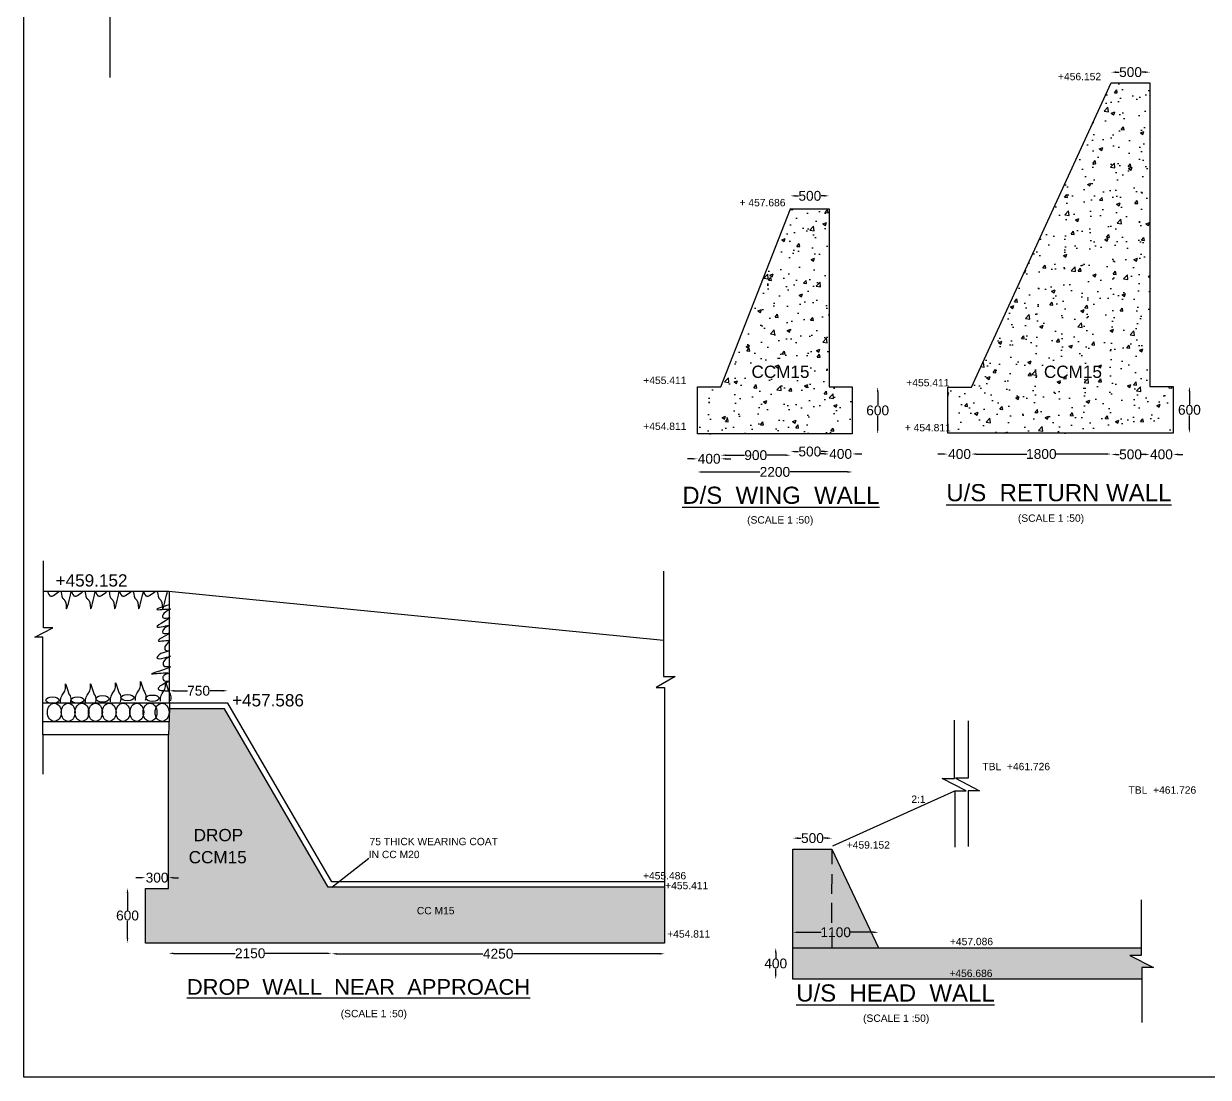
# Model space of a CAD drawing. Header units: inches. Extents: x 2054 to 2706, y -111 to 346.
# Drawn here: x 2054.5 to 2296.1, y -111.4 to 103.5 of the extents above; entities that cross this region are included whole.
import ezdxf

# ---------------------------------------------------------------- set-up
doc = ezdxf.new("R2010")
doc.units = ezdxf.units.IN
doc.header["$MEASUREMENT"] = 0
for name, color, linetype in [('DIMENSIONS', 7, 'Continuous'), ('DRAWING', 2, 'Continuous'), ('TEXT', 1, 'Continuous')]:
    doc.layers.add(name, color=color, linetype=linetype)
doc.styles.get("Standard").update_dxf_attribs({"font": 'arial.ttf', "height": 2})
doc.dimstyles.get("Standard").update_dxf_attribs({"dimtxt": 2, "dimasz": 1, "dimexe": 0.18, "dimexo": 0.0625, "dimgap": 0.09, "dimtad": 0, "dimtih": 1, "dimtoh": 1, "dimdec": 4, "dimzin": 0, "dimdsep": 46, "dimtxsty": 'Standard', "dimcen": 0.09, "dimse1": 1, "dimse2": 1, "dimadec": 0, "dimazin": 0, "dimtfac": 1, "dimtdec": 4, "dimtofl": 0, "dimtmove": 0, "dimatfit": 3, "dimfxl": 1, "dimtolj": 1, "dimtzin": 0, "dimarcsym": 0})
pattern_1 = [(50, (0, 0), (7.172602, -0.627521), [0.75, -8.25]), (355, (0, 0), (-1.387513, 7.521921), [0.6, -6.6]), (100.4514, (0.598, -0.052), (5.785094, 6.894395), [0.637402, -7.01142]), (46.1842, (0, 2), (10.67241, -1.65519), [1.125, -12.375]), (96.6356, (0.889, 1.862), (9.346627, 9.74118), [0.956103, -10.51713]), (351.1842, (0, 2), (9.34662, 9.741186), [0.9, -9.9]), (21, (1, 1.5), (5.96907, -4.026189), [0.75, -8.25]), (326, (1, 1.5), (2.433153, 7.2515), [0.6, -6.6]), (71.4514, (1.4974, 1.1645), (8.402226, 3.225305), [0.637402, -7.01142]), (37.5, (0, 0), (0.1215986, 3.3289385), [0, -6.52, 0, -6.7, 0, -6.625]), (7.5, (0, 0), (2.6306954, 3.944117), [0, -3.82, 0, -6.37, 0, -2.525]), (327.5, (-2.23, 0), (5.3382244, -0.2255487), [0, -2.5, 0, -7.8, 0, -10.35]), (317.5, (-3.23, 0), (5.831862, 1.00105), [0, -3.25, 0, -5.18, 0, -7.35])]

# ---------------------------------------------------------------- blocks, each defined once
blk = doc.blocks.new('*D52')
at = {"layer": 'Defpoints', "color": 0, "transparency": 16777216}
for p in [(2223.47, 29.42), (2223.47, 19.83), (2228.69, 19.83)]:
    blk.add_point(p, dxfattribs=at)
at = {"layer": 'DIMENSIONS', "color": 0, "lineweight": -2, "transparency": 16777216}
for p, q in [((2228.69, 28.42), (2228.69, 25.74)), ((2228.69, 20.83), (2228.69, 23.51))]:
    blk.add_line(p, q, dxfattribs=at)
at = {"layer": 'DIMENSIONS', "color": 0, "transparency": 16777216}
for points in [[(2228.53, 28.42), (2228.86, 28.42), (2228.69, 29.42)], [(2228.53, 20.83), (2228.86, 20.83), (2228.69, 19.83)]]:
    blk.add_solid(points, dxfattribs=at)
at = {"layer": 'DIMENSIONS', "color": 0, "transparency": 16777216, "insert": (2228.69, 24.63), "char_height": 2, "attachment_point": 5}
blk.add_mtext('\\A1;600', dxfattribs=at)
blk = doc.blocks.new('*D53')
at = {"layer": 'Defpoints', "color": 0, "transparency": 16777216}
for p in [(2196.71, 29.45), (2191.91, 19.83), (2196.71, 14.76)]:
    blk.add_point(p, dxfattribs=at)
at = {"layer": 'DIMENSIONS', "color": 0, "lineweight": -2, "transparency": 16777216}
for p, q in [((2190.91, 14.76), (2189.91, 14.76)), ((2197.71, 14.76), (2198.71, 14.76))]:
    blk.add_line(p, q, dxfattribs=at)
at = {"layer": 'DIMENSIONS', "color": 0, "transparency": 16777216}
for points in [[(2190.91, 14.93), (2190.91, 14.59), (2191.91, 14.76)], [(2197.71, 14.93), (2197.71, 14.59), (2196.71, 14.76)]]:
    blk.add_solid(points, dxfattribs=at)
at = {"layer": 'DIMENSIONS', "color": 0, "transparency": 16777216, "insert": (2194.31, 14.76), "char_height": 2, "attachment_point": 5}
blk.add_mtext('\\A1;400', dxfattribs=at)
blk = doc.blocks.new('*D54')
at = {"layer": 'Defpoints', "color": 0, "transparency": 16777216}
for p in [(2218.79, 68.38), (2210.91, 65.73), (2218.79, 65.73)]:
    blk.add_point(p, dxfattribs=at)
at = {"layer": 'DIMENSIONS', "color": 0, "lineweight": -2, "transparency": 16777216}
for p, q in [((2211.91, 68.38), (2212.56, 68.38)), ((2217.79, 68.38), (2217.15, 68.38))]:
    blk.add_line(p, q, dxfattribs=at)
at = {"layer": 'DIMENSIONS', "color": 0, "transparency": 16777216}
for points in [[(2211.91, 68.55), (2211.91, 68.22), (2210.91, 68.38)], [(2217.79, 68.55), (2217.79, 68.22), (2218.79, 68.38)]]:
    blk.add_solid(points, dxfattribs=at)
at = {"layer": 'DIMENSIONS', "color": 0, "transparency": 16777216, "insert": (2214.85, 68.38), "char_height": 2, "attachment_point": 5}
blk.add_mtext('\\A1;500', dxfattribs=at)
blk = doc.blocks.new('*D55')
at = {"layer": 'Defpoints', "color": 0, "transparency": 16777216}
for p in [(2210.91, 65.79), (2196.71, 19.83), (2210.91, 15.5)]:
    blk.add_point(p, dxfattribs=at)
at = {"layer": 'DIMENSIONS', "color": 0, "lineweight": -2, "transparency": 16777216}
for p, q in [((2197.71, 15.5), (2201.52, 15.5)), ((2209.91, 15.5), (2206.11, 15.5))]:
    blk.add_line(p, q, dxfattribs=at)
at = {"layer": 'DIMENSIONS', "color": 0, "transparency": 16777216}
for points in [[(2197.71, 15.67), (2197.71, 15.34), (2196.71, 15.5)], [(2209.91, 15.67), (2209.91, 15.34), (2210.91, 15.5)]]:
    blk.add_solid(points, dxfattribs=at)
at = {"layer": 'DIMENSIONS', "color": 0, "transparency": 16777216, "insert": (2203.81, 15.5), "char_height": 2, "attachment_point": 5}
blk.add_mtext('\\A1;900', dxfattribs=at)
blk = doc.blocks.new('*D56')
at = {"layer": 'Defpoints', "color": 0, "transparency": 16777216}
for p in [(2218.79, 29.42), (2210.91, 19.83), (2218.79, 16.24)]:
    blk.add_point(p, dxfattribs=at)
at = {"layer": 'DIMENSIONS', "color": 0, "lineweight": -2, "transparency": 16777216}
for p, q in [((2211.91, 16.24), (2212.56, 16.24)), ((2217.79, 16.24), (2217.15, 16.24))]:
    blk.add_line(p, q, dxfattribs=at)
at = {"layer": 'DIMENSIONS', "color": 0, "transparency": 16777216}
for points in [[(2211.91, 16.4), (2211.91, 16.07), (2210.91, 16.24)], [(2217.79, 16.4), (2217.79, 16.07), (2218.79, 16.24)]]:
    blk.add_solid(points, dxfattribs=at)
at = {"layer": 'DIMENSIONS', "color": 0, "transparency": 16777216, "insert": (2214.85, 16.24), "char_height": 2, "attachment_point": 5}
blk.add_mtext('\\A1;500', dxfattribs=at)
blk = doc.blocks.new('*D57')
at = {"layer": 'Defpoints', "color": 0, "transparency": 16777216}
for p in [(2218.79, 29.36), (2223.47, 29.42), (2223.47, 15.75)]:
    blk.add_point(p, dxfattribs=at)
at = {"layer": 'DIMENSIONS', "color": 0, "lineweight": -2, "transparency": 16777216}
for p, q in [((2217.79, 15.75), (2216.79, 15.75)), ((2224.47, 15.75), (2225.47, 15.75))]:
    blk.add_line(p, q, dxfattribs=at)
at = {"layer": 'DIMENSIONS', "color": 0, "transparency": 16777216}
for points in [[(2217.79, 15.92), (2217.79, 15.59), (2218.79, 15.75)], [(2224.47, 15.92), (2224.47, 15.59), (2223.47, 15.75)]]:
    blk.add_solid(points, dxfattribs=at)
at = {"layer": 'DIMENSIONS', "color": 0, "transparency": 16777216, "insert": (2221.13, 15.75), "char_height": 2, "attachment_point": 5}
blk.add_mtext('\\A1;400', dxfattribs=at)
blk = doc.blocks.new('*D58')
at = {"layer": 'Defpoints', "color": 0, "transparency": 16777216}
for p in [(2191.91, 19.83), (2223.53, 19.83), (2223.53, 12.08)]:
    blk.add_point(p, dxfattribs=at)
at = {"layer": 'DIMENSIONS', "color": 0, "lineweight": -2, "transparency": 16777216}
for p, q in [((2192.91, 12.08), (2204.63, 12.08)), ((2222.53, 12.08), (2210.81, 12.08))]:
    blk.add_line(p, q, dxfattribs=at)
at = {"layer": 'DIMENSIONS', "color": 0, "transparency": 16777216}
for points in [[(2192.91, 12.25), (2192.91, 11.91), (2191.91, 12.08)], [(2222.53, 12.25), (2222.53, 11.91), (2223.53, 12.08)]]:
    blk.add_solid(points, dxfattribs=at)
at = {"layer": 'DIMENSIONS', "color": 0, "transparency": 16777216, "insert": (2207.72, 12.08), "char_height": 2, "attachment_point": 5}
blk.add_mtext('\\A1;2200', dxfattribs=at)
blk = doc.blocks.new('*D59')
at = {"layer": 'Defpoints', "color": 0, "transparency": 16777216}
for p in [(2284.23, 93.61), (2276.34, 91.42), (2284.23, 91.42)]:
    blk.add_point(p, dxfattribs=at)
at = {"layer": 'DIMENSIONS', "color": 0, "lineweight": -2, "transparency": 16777216}
for p, q in [((2277.34, 93.61), (2277.99, 93.61)), ((2283.23, 93.61), (2282.58, 93.61))]:
    blk.add_line(p, q, dxfattribs=at)
at = {"layer": 'DIMENSIONS', "color": 0, "transparency": 16777216}
for points in [[(2277.34, 93.78), (2277.34, 93.44), (2276.34, 93.61)], [(2283.23, 93.78), (2283.23, 93.44), (2284.23, 93.61)]]:
    blk.add_solid(points, dxfattribs=at)
at = {"layer": 'DIMENSIONS', "color": 0, "transparency": 16777216, "insert": (2280.28, 93.61), "char_height": 2, "attachment_point": 5}
blk.add_mtext('\\A1;500', dxfattribs=at)
blk = doc.blocks.new('*D60')
at = {"layer": 'Defpoints', "color": 0, "transparency": 16777216}
for p in [(2247.81, 29.41), (2242.99, 19.99), (2247.81, 15.73)]:
    blk.add_point(p, dxfattribs=at)
at = {"layer": 'DIMENSIONS', "color": 0, "lineweight": -2, "transparency": 16777216}
for p, q in [((2241.99, 15.73), (2240.99, 15.73)), ((2248.81, 15.73), (2249.81, 15.73))]:
    blk.add_line(p, q, dxfattribs=at)
at = {"layer": 'DIMENSIONS', "color": 0, "transparency": 16777216}
for points in [[(2241.99, 15.9), (2241.99, 15.57), (2242.99, 15.73)], [(2248.81, 15.9), (2248.81, 15.57), (2247.81, 15.73)]]:
    blk.add_solid(points, dxfattribs=at)
at = {"layer": 'DIMENSIONS', "color": 0, "transparency": 16777216, "insert": (2245.4, 15.73), "char_height": 2, "attachment_point": 5}
blk.add_mtext('\\A1;400', dxfattribs=at)
blk = doc.blocks.new('*D61')
at = {"layer": 'Defpoints', "color": 0, "transparency": 16777216}
for p in [(2276.34, 91.42), (2247.81, 19.99), (2276.34, 15.74)]:
    blk.add_point(p, dxfattribs=at)
at = {"layer": 'DIMENSIONS', "color": 0, "lineweight": -2, "transparency": 16777216}
for p, q in [((2248.81, 15.74), (2259.1, 15.74)), ((2275.34, 15.74), (2265.05, 15.74))]:
    blk.add_line(p, q, dxfattribs=at)
at = {"layer": 'DIMENSIONS', "color": 0, "transparency": 16777216}
for points in [[(2248.81, 15.91), (2248.81, 15.57), (2247.81, 15.74)], [(2275.34, 15.91), (2275.34, 15.57), (2276.34, 15.74)]]:
    blk.add_solid(points, dxfattribs=at)
at = {"layer": 'DIMENSIONS', "color": 0, "transparency": 16777216, "insert": (2262.08, 15.74), "char_height": 2, "attachment_point": 5}
blk.add_mtext('\\A1;1800', dxfattribs=at)
blk = doc.blocks.new('*D62')
at = {"layer": 'Defpoints', "color": 0, "transparency": 16777216}
for p in [(2284.23, 29.5), (2276.34, 19.99), (2284.23, 15.66)]:
    blk.add_point(p, dxfattribs=at)
at = {"layer": 'DIMENSIONS', "color": 0, "lineweight": -2, "transparency": 16777216}
for p, q in [((2277.34, 15.66), (2277.99, 15.66)), ((2283.23, 15.66), (2282.58, 15.66))]:
    blk.add_line(p, q, dxfattribs=at)
at = {"layer": 'DIMENSIONS', "color": 0, "transparency": 16777216}
for points in [[(2277.34, 15.82), (2277.34, 15.49), (2276.34, 15.66)], [(2283.23, 15.82), (2283.23, 15.49), (2284.23, 15.66)]]:
    blk.add_solid(points, dxfattribs=at)
at = {"layer": 'DIMENSIONS', "color": 0, "transparency": 16777216, "insert": (2280.28, 15.66), "char_height": 2, "attachment_point": 5}
blk.add_mtext('\\A1;500', dxfattribs=at)
blk = doc.blocks.new('*D63')
at = {"layer": 'Defpoints', "color": 0, "transparency": 16777216}
for p in [(2284.23, 29.43), (2288.95, 29.5), (2288.95, 15.66)]:
    blk.add_point(p, dxfattribs=at)
at = {"layer": 'DIMENSIONS', "color": 0, "lineweight": -2, "transparency": 16777216}
for p, q in [((2283.23, 15.66), (2282.23, 15.66)), ((2289.95, 15.66), (2290.95, 15.66))]:
    blk.add_line(p, q, dxfattribs=at)
at = {"layer": 'DIMENSIONS', "color": 0, "transparency": 16777216}
for points in [[(2283.23, 15.82), (2283.23, 15.49), (2284.23, 15.66)], [(2289.95, 15.82), (2289.95, 15.49), (2288.95, 15.66)]]:
    blk.add_solid(points, dxfattribs=at)
at = {"layer": 'DIMENSIONS', "color": 0, "transparency": 16777216, "insert": (2286.59, 15.66), "char_height": 2, "attachment_point": 5}
blk.add_mtext('\\A1;400', dxfattribs=at)
blk = doc.blocks.new('*D64')
at = {"layer": 'Defpoints', "color": 0, "transparency": 16777216}
for p in [(2288.95, 29.5), (2288.95, 19.99), (2292.29, 19.99)]:
    blk.add_point(p, dxfattribs=at)
at = {"layer": 'DIMENSIONS', "color": 0, "lineweight": -2, "transparency": 16777216}
for p, q in [((2292.29, 28.5), (2292.29, 25.85)), ((2292.29, 20.99), (2292.29, 23.63))]:
    blk.add_line(p, q, dxfattribs=at)
at = {"layer": 'DIMENSIONS', "color": 0, "transparency": 16777216}
for points in [[(2292.13, 28.5), (2292.46, 28.5), (2292.29, 29.5)], [(2292.13, 20.99), (2292.46, 20.99), (2292.29, 19.99)]]:
    blk.add_solid(points, dxfattribs=at)
at = {"layer": 'DIMENSIONS', "color": 0, "transparency": 16777216, "insert": (2292.29, 24.74), "char_height": 2, "attachment_point": 5}
blk.add_mtext('\\A1;600', dxfattribs=at)
blk = doc.blocks.new('*D77')
at = {"layer": 'Defpoints', "color": 0, "transparency": 16777216}
for p in [(2096.07, -32.54), (2084.2, -35.05), (2096.07, -35.05)]:
    blk.add_point(p, dxfattribs=at)
at = {"layer": 'DIMENSIONS', "color": 0, "lineweight": -2, "transparency": 16777216}
for p, q in [((2085.2, -32.54), (2087.85, -32.54)), ((2095.07, -32.54), (2092.43, -32.54))]:
    blk.add_line(p, q, dxfattribs=at)
at = {"layer": 'DIMENSIONS', "color": 0, "transparency": 16777216}
for points in [[(2085.2, -32.37), (2085.2, -32.71), (2084.2, -32.54)], [(2095.07, -32.37), (2095.07, -32.71), (2096.07, -32.54)]]:
    blk.add_solid(points, dxfattribs=at)
at = {"layer": 'DIMENSIONS', "color": 0, "transparency": 16777216, "insert": (2090.14, -32.54), "char_height": 2, "attachment_point": 5}
blk.add_mtext('\\A1;750', dxfattribs=at)
blk = doc.blocks.new('*D78')
at = {"layer": 'Defpoints', "color": 0, "transparency": 16777216}
for p in [(2084.02, -70.65), (2079.32, -72.84), (2084.02, -72.84)]:
    blk.add_point(p, dxfattribs=at)
at = {"layer": 'DIMENSIONS', "color": 0, "lineweight": -2, "transparency": 16777216}
for p, q in [((2078.32, -70.65), (2077.32, -70.65)), ((2085.02, -70.65), (2086.02, -70.65))]:
    blk.add_line(p, q, dxfattribs=at)
at = {"layer": 'DIMENSIONS', "color": 0, "transparency": 16777216}
for points in [[(2078.32, -70.49), (2078.32, -70.82), (2079.32, -70.65)], [(2085.02, -70.49), (2085.02, -70.82), (2084.02, -70.65)]]:
    blk.add_solid(points, dxfattribs=at)
at = {"layer": 'DIMENSIONS', "color": 0, "transparency": 16777216, "insert": (2081.67, -70.65), "char_height": 2, "attachment_point": 5}
blk.add_mtext('\\A1;300', dxfattribs=at)
blk = doc.blocks.new('*D79')
at = {"layer": 'Defpoints', "color": 0, "transparency": 16777216}
for p in [(2079.32, -72.77), (2075.64, -83.98), (2079.32, -83.98)]:
    blk.add_point(p, dxfattribs=at)
at = {"layer": 'DIMENSIONS', "color": 0, "lineweight": -2, "transparency": 16777216}
for p, q in [((2075.64, -73.77), (2075.64, -77.27)), ((2075.64, -82.98), (2075.64, -79.49))]:
    blk.add_line(p, q, dxfattribs=at)
at = {"layer": 'DIMENSIONS', "color": 0, "transparency": 16777216}
for points in [[(2075.47, -73.77), (2075.8, -73.77), (2075.64, -72.77)], [(2075.47, -82.98), (2075.8, -82.98), (2075.64, -83.98)]]:
    blk.add_solid(points, dxfattribs=at)
at = {"layer": 'DIMENSIONS', "color": 0, "transparency": 16777216, "insert": (2075.64, -78.38), "char_height": 2, "attachment_point": 5}
blk.add_mtext('\\A1;600', dxfattribs=at)
blk = doc.blocks.new('*D80')
at = {"layer": 'Defpoints', "color": 0, "transparency": 16777216}
for p in [(2117.31, -71.5), (2084.02, -72.84), (2117.31, -86.08)]:
    blk.add_point(p, dxfattribs=at)
at = {"layer": 'DIMENSIONS', "color": 0, "lineweight": -2, "transparency": 16777216}
for p, q in [((2085.02, -86.08), (2097.57, -86.08)), ((2116.31, -86.08), (2103.75, -86.08))]:
    blk.add_line(p, q, dxfattribs=at)
at = {"layer": 'DIMENSIONS', "color": 0, "transparency": 16777216}
for points in [[(2085.02, -85.91), (2085.02, -86.25), (2084.02, -86.08)], [(2116.31, -85.91), (2116.31, -86.25), (2117.31, -86.08)]]:
    blk.add_solid(points, dxfattribs=at)
at = {"layer": 'DIMENSIONS', "color": 0, "transparency": 16777216, "insert": (2100.66, -86.08), "char_height": 2, "attachment_point": 5}
blk.add_mtext('\\A1;2150', dxfattribs=at)
blk = doc.blocks.new('*D81')
at = {"layer": 'Defpoints', "color": 0, "transparency": 16777216}
for p in [(2117.31, -71.56), (2185.22, -71.56), (2185.22, -86.17)]:
    blk.add_point(p, dxfattribs=at)
at = {"layer": 'DIMENSIONS', "color": 0, "lineweight": -2, "transparency": 16777216}
for p, q in [((2118.31, -86.17), (2148.15, -86.17)), ((2184.22, -86.17), (2154.38, -86.17))]:
    blk.add_line(p, q, dxfattribs=at)
at = {"layer": 'DIMENSIONS', "color": 0, "transparency": 16777216}
for points in [[(2118.31, -86), (2118.31, -86.34), (2117.31, -86.17)], [(2184.22, -86), (2184.22, -86.34), (2185.22, -86.17)]]:
    blk.add_solid(points, dxfattribs=at)
at = {"layer": 'DIMENSIONS', "color": 0, "transparency": 16777216, "insert": (2151.26, -86.17), "char_height": 2, "attachment_point": 5}
blk.add_mtext('\\A1;4250', dxfattribs=at)
blk = doc.blocks.new('*D82')
at = {"layer": 'Defpoints', "color": 0, "transparency": 16777216}
for p in [(2219.36, -62.59), (2211.41, -64.87), (2219.36, -64.87)]:
    blk.add_point(p, dxfattribs=at)
at = {"layer": 'DIMENSIONS', "color": 0, "lineweight": -2, "transparency": 16777216}
for p, q in [((2212.41, -62.59), (2213.09, -62.59)), ((2218.36, -62.59), (2217.68, -62.59))]:
    blk.add_line(p, q, dxfattribs=at)
at = {"layer": 'DIMENSIONS', "color": 0, "transparency": 16777216}
for points in [[(2212.41, -62.42), (2212.41, -62.76), (2211.41, -62.59)], [(2218.36, -62.42), (2218.36, -62.76), (2219.36, -62.59)]]:
    blk.add_solid(points, dxfattribs=at)
at = {"layer": 'DIMENSIONS', "color": 0, "transparency": 16777216, "insert": (2215.38, -62.59), "char_height": 2, "attachment_point": 5}
blk.add_mtext('\\A1;500', dxfattribs=at)
blk = doc.blocks.new('*D83')
at = {"layer": 'Defpoints', "color": 0, "transparency": 16777216}
for p in [(2228.86, -81.79), (2211.41, -83.37), (2228.86, -84.96)]:
    blk.add_point(p, dxfattribs=at)
at = {"layer": 'DIMENSIONS', "color": 0, "lineweight": -2, "transparency": 16777216}
for p, q in [((2212.41, -81.79), (2217.16, -81.79)), ((2227.86, -81.79), (2223.11, -81.79))]:
    blk.add_line(p, q, dxfattribs=at)
at = {"layer": 'DIMENSIONS', "color": 0, "transparency": 16777216}
for points in [[(2212.41, -81.62), (2212.41, -81.96), (2211.41, -81.79)], [(2227.86, -81.62), (2227.86, -81.96), (2228.86, -81.79)]]:
    blk.add_solid(points, dxfattribs=at)
at = {"layer": 'DIMENSIONS', "color": 0, "transparency": 16777216, "insert": (2220.13, -81.79), "char_height": 2, "attachment_point": 5}
blk.add_mtext('\\A1;1100', dxfattribs=at)
blk = doc.blocks.new('*D84')
at = {"layer": 'Defpoints', "color": 0, "transparency": 16777216}
for p in [(2211.41, -84.96), (2207.89, -91.35), (2211.41, -91.35)]:
    blk.add_point(p, dxfattribs=at)
at = {"layer": 'DIMENSIONS', "color": 0, "lineweight": -2, "transparency": 16777216}
for p, q in [((2207.89, -85.96), (2207.89, -87.05)), ((2207.89, -90.35), (2207.89, -89.27))]:
    blk.add_line(p, q, dxfattribs=at)
at = {"layer": 'DIMENSIONS', "color": 0, "transparency": 16777216}
for points in [[(2207.72, -85.96), (2208.06, -85.96), (2207.89, -84.96)], [(2207.72, -90.35), (2208.06, -90.35), (2207.89, -91.35)]]:
    blk.add_solid(points, dxfattribs=at)
at = {"layer": 'DIMENSIONS', "color": 0, "transparency": 16777216, "insert": (2207.89, -88.16), "char_height": 2, "attachment_point": 5}
blk.add_mtext('\\A1;400', dxfattribs=at)

msp = doc.modelspace()

# ---------------------------------------------------------------- hatches: boundary and pattern name
at = {"layer": 'DIMENSIONS'}
h = msp.add_hatch(dxfattribs=at)
h.set_pattern_fill('AR-CONC', color=0, style=0)
h.set_pattern_definition(pattern_1)
h.paths.add_polyline_path([(2284.23117, 91.42083), (2276.33586, 91.42083), (2247.8149, 29.40551), (2242.98735, 29.40551), (2242.98735, 19.99022), (2288.94985, 19.99022), (2288.94985, 29.49528), (2284.23117, 29.49528)])
h.paths.add_polyline_path([(2261.96037, 30.57665), (2275.09134, 30.57665), (2275.09134, 34.45455), (2261.96037, 34.45455)], flags=24)
h.paths.add_polyline_path([(2233.8449, 19.96389), (2243.99139, 19.96389), (2243.99139, 22.26147), (2233.8449, 22.26147)], flags=9)
h = msp.add_hatch(dxfattribs=at)
h.set_pattern_fill('AR-CONC', color=0, style=0)
h.set_pattern_definition(pattern_1)
h.paths.add_polyline_path([(2218.79239, 65.72803), (2210.915, 65.72803), (2196.71261, 29.44509), (2191.91376, 29.44509), (2191.91376, 19.82864), (2223.46776, 19.82864), (2223.46776, 29.42274), (2218.79239, 29.42274)])
h.paths.add_polyline_path([(2202.29651, 30.57665), (2215.42747, 30.57665), (2215.42747, 34.45455), (2202.29651, 34.45455)], flags=24)
h = msp.add_hatch(dxfattribs=at)
h.set_pattern_fill('AR-CONC', color=0, style=0)
h.set_pattern_definition(pattern_1)
h.paths.add_polyline_path([(2095.39704, -36.22102), (2084.20285, -36.22102), (2084.02051, -41.48878), (2084.02051, -72.83614), (2079.31828, -72.83614), (2079.31828, -83.97955), (2185.21993, -83.97955), (2185.21993, -72.60613), (2116.54944, -72.60613)])
h.paths.add_polyline_path([(2280.11677, -86.49174), (2282.44664, -86.49174), (2282.44664, -84.9598), (2211.41304, -84.9598), (2211.41304, -91.35326), (2282.57442, -91.35326), (2282.57442, -88.94656), (2284.94429, -88.94656)])
h.paths.add_polyline_path([(2219.3562, -64.86876), (2211.41304, -64.86876), (2211.41304, -84.9598), (2228.85625, -84.9598)])
h.paths.add_polyline_path([(2331.06459, -75.61054), (2326.13078, -75.61054), (2326.13078, -66.13913), (2318.30112, -66.13913), (2318.30112, -75.62317), (2313.56421, -75.62317), (2313.56421, -78.23683), (2312.51461, -78.71964), (2314.64141, -79.5611), (2313.57801, -79.89218), (2313.57801, -81.94312), (2331.06459, -81.94312)])
h.paths.add_polyline_path([(2134.28361, -78.53941), (2142.74439, -78.53941), (2142.74439, -76.21267), (2134.28361, -76.21267)], flags=24)
h.paths.add_polyline_path([(2087.46501, -68.41491), (2100.59598, -68.41491), (2100.59598, -64.53701), (2087.46501, -64.53701)], flags=24)
h.paths.add_polyline_path([(2088.48885, -63.90422), (2099.87272, -63.90422), (2099.87272, -60.02377), (2088.48885, -60.02377)], flags=24)
h.paths.add_polyline_path([(2242.9363, -91.31265), (2252.50059, -91.31265), (2252.50059, -89.01507), (2242.9363, -89.01507)], flags=24)
h.paths.add_polyline_path([(2216.74583, -80.27014), (2223.52346, -80.27014), (2223.52346, -83.31243), (2216.74583, -83.31243)], flags=24)

# ---------------------------------------------------------------- linework, layer by layer
at = {"layer": 'DIMENSIONS', "color": 0}
msp.add_lwpolyline([(2705.2067, -111.35752), (2054.45622, -111.35752), (2054.45622, 345.92693), (2705.2067, 345.92693)], close=True, dxfattribs=at)
msp.add_lwpolyline([(2084.20209, -35.04558), (2058.33742, -35.04558)], dxfattribs=at)
for centre, major_axis, ratio in [((2060.32103, -34.43995), (-1.34482, 0), 0.484372939), ((2065.42187, -34.42179), (-1.34482, 0), 0.484372939), ((2070.53398, -34.18278), (-1.34482, 0), 0.484372939), ((2075.64581, -33.93425), (-1.34482, 0), 0.484372939), ((2080.72544, -34.06067), (-1.34482, 0), 0.484372939), ((2060.69767, -36.92004), (0, -1.85216), 0.76470646), ((2063.53038, -36.92004), (0, -1.85216), 0.76470646), ((2066.33887, -36.92004), (0, -1.85216), 0.76470646), ((2069.09895, -36.92004), (0, -1.85216), 0.76470646), ((2071.88324, -36.92004), (0, -1.85216), 0.76470646), ((2074.71595, -36.92004), (0, -1.85216), 0.76470646), ((2077.52445, -36.92004), (0, -1.85216), 0.76470646), ((2080.21997, -36.92004), (0, -1.85216), 0.76470646), ((2082.68952, -36.92004), (0, -1.85216), 0.76470646)]:
    msp.add_ellipse(centre, major_axis=major_axis, ratio=ratio, dxfattribs=at)
for points in [[(2059.2884, -12.24077), (2059.98659, -13.27039), (2062.01467, -12.24077), (2062.39701, -13.61918), (2062.8126, -14.05102), (2063.19494, -15.84479), (2063.7269, -14.11745), (2064.19236, -12.24077)], [(2064.19236, -12.24077), (2064.89055, -13.27039), (2066.91863, -12.24077), (2067.30097, -13.61918), (2067.71656, -14.05102), (2068.0989, -15.84479), (2068.63086, -14.11745), (2069.09632, -12.24077)], [(2069.09632, -12.24077), (2069.79451, -13.27039), (2071.82259, -12.24077), (2072.20493, -13.61918), (2072.62052, -14.05102), (2073.00286, -15.84479), (2073.53482, -14.11745), (2074.00028, -12.24077)], [(2074.00028, -12.24077), (2074.69847, -13.27039), (2076.72655, -12.24077), (2077.10889, -13.61918), (2077.52448, -14.05102), (2077.90682, -15.84479), (2078.43878, -14.11745), (2078.90424, -12.24077)], [(2078.90424, -12.24077), (2079.60243, -13.27039), (2081.63051, -12.24077), (2082.01285, -13.61918), (2082.42844, -14.05102), (2082.81078, -15.84479), (2083.34274, -14.11745), (2083.8082, -12.24077)], [(2084.20209, -14.97897), (2081.67793, -15.99374), (2084.38636, -15.87608), (2083.06159, -16.75849), (2082.81135, -17.62619), (2084.20209, -17.62619), (2081.61905, -19.52337), (2084.20209, -19.18511), (2082.82607, -20.21459), (2082.81904, -20.75608), (2084.20209, -20.75608), (2081.87604, -22.34329), (2084.20209, -22.34329), (2083.27028, -23.53443), (2083.38669, -24.22691), (2084.20209, -24.43709), (2082.45094, -24.96615), (2081.64576, -25.87934), (2084.38047, -25.48797), (2082.95881, -26.615), (2083.04586, -27.44122), (2084.11943, -27.59341), (2084.20209, -27.59341), (2080.55053, -29.05741), (2082.97998, -28.88769), (2084.20209, -28.96017), (2083.05252, -29.4385), (2082.82765, -29.97482), (2083.06703, -30.43866), (2084.20209, -30.56911), (2082.33414, -31.5579), (2081.92068, -32.01449), (2084.20209, -32.5387)], [(2061.95111, -35.04558), (2062.0877, -33.8626), (2062.97023, -32.04658), (2062.99125, -31.15432), (2063.59011, -32.92835), (2064.08391, -34.12503), (2063.94733, -35.04558)], [(2067.05195, -35.02743), (2067.18854, -33.84445), (2068.07108, -32.02843), (2068.09209, -31.13617), (2068.69095, -32.9102), (2069.18475, -34.10688), (2069.04817, -35.02743)], [(2072.16406, -34.78841), (2072.30065, -33.60543), (2073.18319, -31.78941), (2073.2042, -30.89715), (2073.80306, -32.67118), (2074.29686, -33.86786), (2074.16028, -34.78841)], [(2077.2759, -34.53989), (2077.41248, -33.35691), (2078.29502, -31.54089), (2078.31603, -30.64863), (2078.9149, -32.42266), (2079.4087, -33.61934), (2079.27211, -34.53989)], [(2082.35553, -34.6663), (2082.49211, -33.48333), (2083.37465, -31.66731), (2083.39566, -30.77505), (2083.99453, -32.54907), (2084.48833, -33.74575), (2084.35174, -34.6663)]]:
    msp.add_spline(points, degree=3, dxfattribs=at)
at = {"layer": 'DRAWING', "color": 0}
for points in [[(2071.34493, 256.17631), (2072.07852, 164.57425), (2075.65832, 163.19664), (2068.54575, 160.60488), (2072.04695, 159.27779), (2072.04695, 92.51197)], [(2276.33586, 91.42083), (2284.23117, 91.42083), (2284.23117, 29.49528), (2288.94985, 29.49528), (2288.94985, 19.99022), (2242.98735, 19.99022), (2242.98735, 29.40551), (2247.8149, 29.40551), (2276.33586, 91.42083)], [(2210.915, 65.72803), (2218.79239, 65.72803), (2218.79239, 29.42274), (2223.46776, 29.42274), (2223.46776, 19.82864), (2191.91376, 19.82864), (2191.91376, 29.44509), (2196.71261, 29.44509), (2210.915, 65.72803)], [(2058.52, -12.24077), (2058.52, -6.03592)], [(2184.97702, -8.16192), (2184.97702, -29.60119), (2187.37949, -29.60119), (2183.49229, -31.89307), (2185.21993, -31.89307), (2185.21993, -83.97955), (2079.31828, -83.97955), (2079.31828, -72.83614), (2084.02051, -72.83614), (2084.02051, -41.48878), (2058.33742, -41.48878), (2058.33742, -21.57607), (2056.73218, -21.57607), (2060.41006, -19.7319), (2058.52, -19.7319), (2058.52, -12.24077), (2084.07178, -12.24077), (2184.97702, -22.24379)], [(2084.20209, -35.04558), (2084.20209, -12.24077)], [(2185.21993, -72.60613), (2116.54944, -72.60613), (2095.39704, -36.22102), (2084.20285, -36.22102), (2084.02051, -41.48878)], [(2185.21993, -71.50156), (2117.30933, -71.50156), (2096.07395, -35.04558), (2084.20209, -35.04558), (2084.20285, -36.22102)], [(2244.40349, -52.92265), (2246.75743, -52.92265), (2241.8557, -50.43573), (2244.35649, -50.43573), (2244.35649, -38.50205)], [(2247.18517, -38.63896), (2247.18517, -50.38695), (2244.59349, -50.38695), (2249.48309, -52.92531), (2247.15303, -52.92531)], [(2084.11168, -38.8549), (2058.33742, -38.8549)], [(2058.33742, -41.48878), (2058.33742, -49.56742)], [(2219.54331, -64.18508), (2244.40349, -52.92265), (2244.40349, -64.45621)], [(2247.15303, -52.92531), (2247.15303, -64.30461)], [(2211.41304, -84.9598), (2211.41304, -64.86876), (2219.3562, -64.86876), (2228.85625, -84.9598)], [(2219.3562, -64.86876), (2219.3562, -67.90497)], [(2219.30988, -69.93053), (2219.27916, -73.92027)], [(2219.25496, -75.79913), (2219.25496, -79.8632)], [(2282.44664, -75.19637), (2282.44664, -86.49174), (2280.11677, -86.49174), (2284.94429, -88.94656), (2282.57442, -88.94656), (2282.57442, -100.20491)], [(2219.32325, -81.74121), (2219.32325, -84.9598)], [(2282.57442, -91.35326), (2211.41304, -91.35326), (2211.41304, -84.9598), (2282.44664, -84.9598)]]:
    msp.add_lwpolyline(points, dxfattribs=at)

# ---------------------------------------------------------------- texts
at = {"layer": 'TEXT', "color": 0}
for s, height, p in [('+456.152', 1.5, (2265.47903, 91.96849)), ('+ 457.686', 1.5, (2200.5064, 66.2637)), ('+455.411', 1.5, (2180.87, 30.01004)), ('CCM15', 2.5, (2202.94282, 31.2656)), ('CCM15', 2.5, (2262.60669, 31.2656)), ('+455.411', 1.5, (2234.53148, 29.54363)), ('+454.811', 1.5, (2180.87, 20.65314)), ('+ 454.811', 1.5, (2234.22783, 20.3724)), ('%%UU/S  RETURN WALL', 3.5, (2242.69629, 6.10974)), ('%%UD/S  WING  WALL', 3.5, (2188.83328, 5.58391)), ('(SCALE 1 :50)', 1.5, (2202.05212, 1.55867)), ('(SCALE 1 :50)', 1.5, (2257.30095, 1.9207)), ('+459.152', 2.5, (2060.97243, -11.28299)), ('+457.586', 2.5, (2096.97014, -35.72175)), ('TBL  +461.726', 1.5, (2250.05643, -48.73307)), ('TBL  +461.726', 1.5, (2279.8756, -53.52743)), ('2:1', 1.5, (2235.56062, -55.39885)), ('DROP', 2.5, (2089.1356, -63.21485)), ('75 THICK WEARING COAT', 1.5, (2125.01956, -64.02955)), ('CCM15', 2.5, (2088.11133, -67.72596)), ('IN CC M20', 1.5, (2124.86133, -66.66371)), ('+459.152', 1.5, (2222.37964, -64.72409)), ('+455.486', 1.5, (2180.81456, -71.00405)), ('+455.411', 1.5, (2185.32848, -73.00389)), ('CC M15', 1.5, (2134.6714, -78.12604)), ('+454.811', 1.5, (2185.75065, -82.87292)), ('+457.086', 1.5, (2243.43101, -84.42099)), ('+456.686', 1.5, (2243.31923, -90.90414)), ('%%UDROP  WALL  NEAR  APPROACH', 3.2, (2087.74446, -94.53012)), ('%%UU/S  HEAD  WALL', 3.5, (2212.07573, -95.91364)), ('(SCALE 1 :50)', 1.5, (2119.13726, -99.11038)), ('(SCALE 1 :50)', 1.5, (2225.71035, -100.05453))]:
    msp.add_text(s, height=height, dxfattribs=at).set_placement(p)

# ---------------------------------------------------------------- dimensions: what is measured, and where the dimension line sits
at = {"layer": 'DIMENSIONS', "color": 0}
for base, p1, p2, text, picture, middle in [((2284.23117, 93.6095), (2276.33586, 91.42083), (2284.23117, 91.42083), '500', '*D59', (2280.28351, 93.6095)), ((2276.33586, 15.73858), (2247.8149, 19.99022), (2276.33586, 91.42083), '1800', '*D61', (2262.07538, 15.73858)), ((2218.79239, 68.38496), (2210.915, 65.72803), (2218.79239, 65.72803), '500', '*D54', (2214.85369, 68.38496)), ((2210.915, 15.5022), (2196.71261, 19.82864), (2210.915, 65.79053), '900', '*D55', (2203.8138, 15.5022)), ((2196.71261, 14.75999), (2191.91376, 19.82864), (2196.71261, 29.44509), '400', '*D53', (2194.31318, 14.75999)), ((2218.79239, 16.2371), (2210.915, 19.82864), (2218.79239, 29.42274), '500', '*D56', (2214.85369, 16.2371)), ((2223.46776, 15.75376), (2218.79239, 29.36024), (2223.46776, 29.42274), '400', '*D57', (2221.13007, 15.75376)), ((2247.8149, 15.73227), (2242.98735, 19.99022), (2247.8149, 29.40551), '400', '*D60', (2245.40113, 15.73227)), ((2284.23117, 15.65548), (2276.33586, 19.99022), (2284.23117, 29.49528), '500', '*D62', (2280.28351, 15.65548)), ((2288.94985, 15.65548), (2284.23117, 29.43278), (2288.94985, 29.49528), '400', '*D63', (2286.59051, 15.65548)), ((2223.53026, 12.08036), (2191.91376, 19.82864), (2223.53026, 19.82864), '2200', '*D58', (2207.72201, 12.08036)), ((2096.07395, -32.5387), (2084.20209, -35.04558), (2096.07395, -35.04558), '750', '*D77', (2090.13802, -32.5387)), ((2219.3562, -62.58947), (2211.41304, -64.86876), (2219.3562, -64.86876), '500', '*D82', (2215.38462, -62.58947)), ((2084.02051, -70.65405), (2079.31828, -72.83614), (2084.02051, -72.83614), '300', '*D78', (2081.66939, -70.65405)), ((2117.30933, -86.07997), (2084.02051, -72.83614), (2117.30933, -71.50156), '2150', '*D80', (2100.66492, -86.07997)), ((2185.21993, -86.17075), (2117.30933, -71.56406), (2185.21993, -71.56406), '4250', '*D81', (2151.26463, -86.17075)), ((2228.85625, -81.79129), (2211.41304, -83.37197), (2228.85625, -84.9598), '1100', '*D83', (2220.13464, -81.79129))]:
    dim = msp.add_linear_dim(base=base, p1=p1, p2=p2, text=text, dimstyle='Standard', dxfattribs=at)
    dim.commit()
    dim.dimension.update_dxf_attribs({"geometry": picture, "text_midpoint": middle})
for base, p1, p2, text, picture, middle in [((2228.69248, 19.82864), (2223.46776, 29.42274), (2223.46776, 19.82864), '600', '*D52', (2228.69248, 24.62569)), ((2292.29389, 19.99022), (2288.94985, 29.49528), (2288.94985, 19.99022), '600', '*D64', (2292.29389, 24.74275)), ((2075.63649, -83.97955), (2079.31828, -72.77364), (2079.31828, -83.97955), '600', '*D79', (2075.63649, -78.37659)), ((2207.88984, -91.35326), (2211.41304, -84.9598), (2211.41304, -91.35326), '400', '*D84', (2207.88984, -88.15653))]:
    dim = msp.add_linear_dim(base=base, p1=p1, p2=p2, angle=90, text=text, dimstyle='Standard', dxfattribs=at)
    dim.commit()
    dim.dimension.update_dxf_attribs({"geometry": picture, "text_midpoint": middle})

# ---------------------------------------------------------------- leaders
msp.add_leader([(2117.30933, -72.60613), (2124.86133, -66.66371)], dimstyle='Standard', override={"dimgap": 0.09, "dimtad": 0}, dxfattribs=at)

doc.saveas('drawing.dxf')
